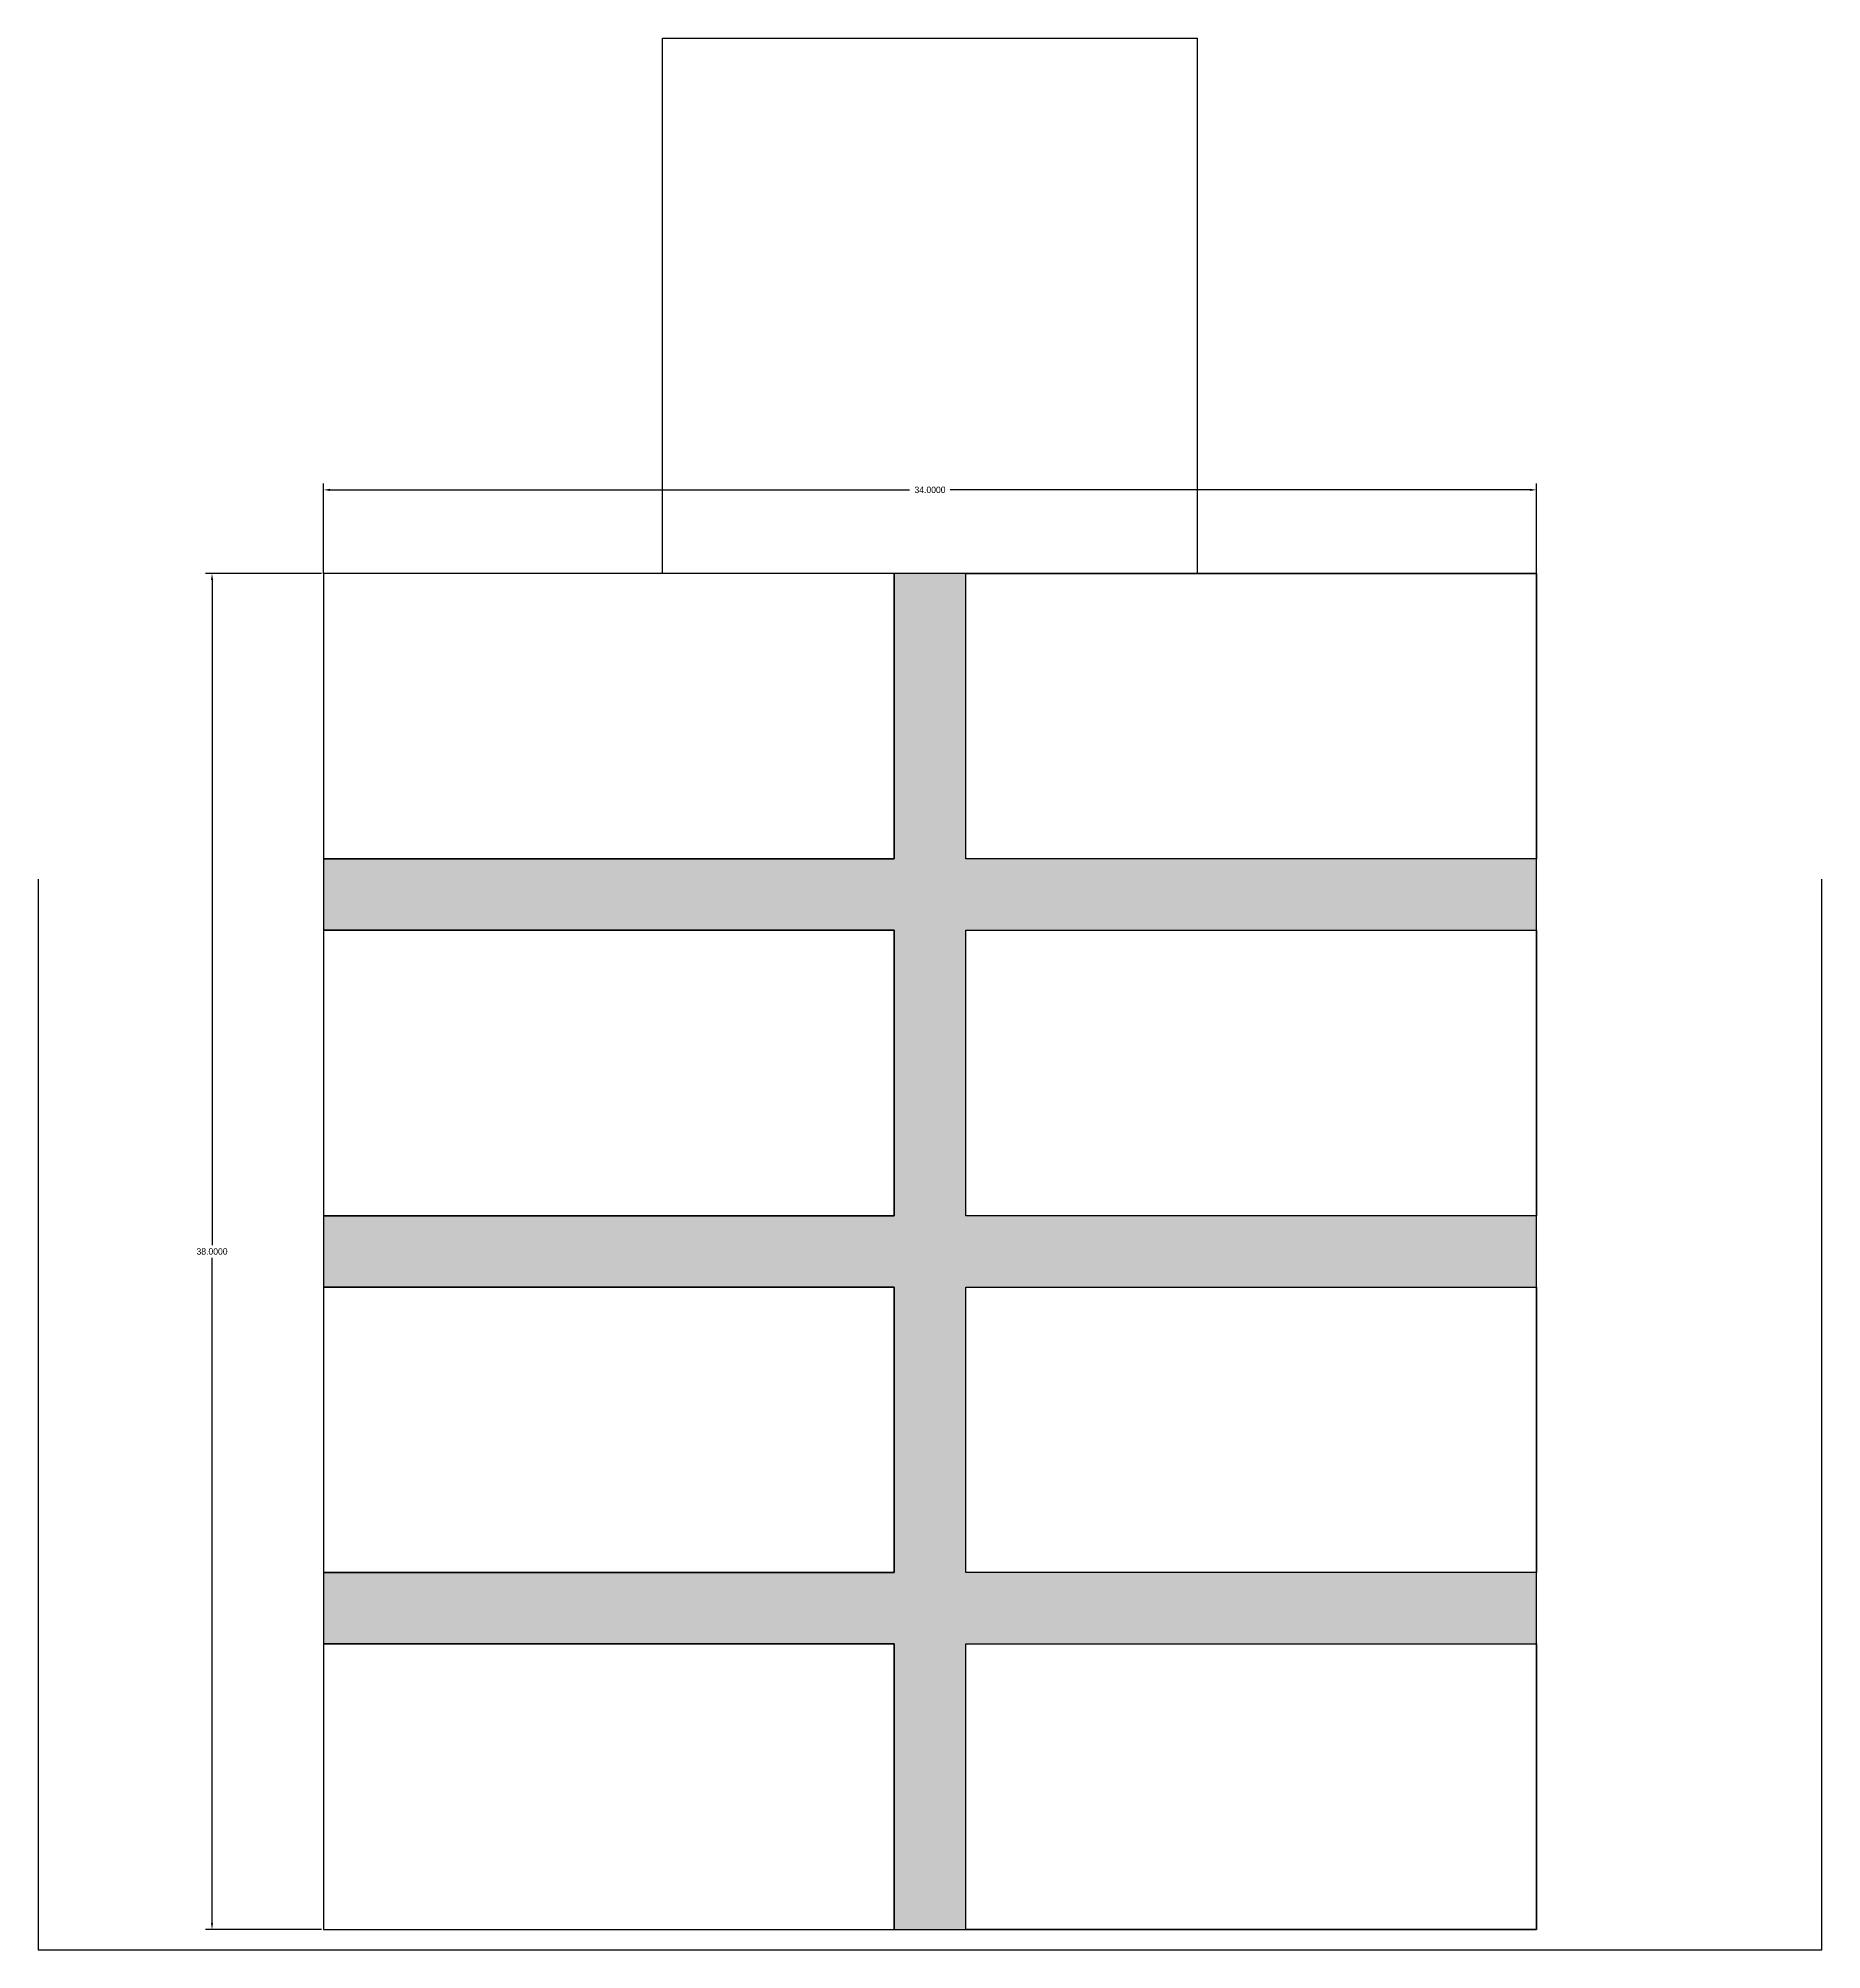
# Model space of a CAD drawing. Header units: inches. Extents: x -9907 to 5440, y -43 to 3048.
# Drawn here: x -9369.4 to -9319.4, y 1953.6 to 2007.2 of the extents above; entities that cross this region are included whole.
import ezdxf

# ---------------------------------------------------------------- set-up
doc = ezdxf.new("R2010")
doc.units = ezdxf.units.IN
doc.header["$MEASUREMENT"] = 0
doc.header["$PDMODE"] = 3
doc.dimstyles.get("Standard").update_dxf_attribs({"dimtxt": 0.18, "dimasz": 0.18, "dimexe": 0.18, "dimexo": 0.0625, "dimgap": 0.09, "dimtad": 0, "dimtih": 1, "dimtoh": 1, "dimdec": 4, "dimzin": 0, "dimdsep": 46, "dimtxsty": 'Standard', "dimcen": 0.09, "dimadec": 0, "dimazin": 0, "dimtfac": 1, "dimtdec": 4, "dimtofl": 0, "dimtmove": 0, "dimatfit": 3, "dimfxl": 1, "dimtolj": 1, "dimtzin": 0, "dimarcsym": 0})

# ---------------------------------------------------------------- blocks, each defined once
blk = doc.blocks.new('*D26')
at = {"color": 0, "lineweight": -2}
for p, q in [((-9361.419, 1992.161), (-9364.664, 1992.161)), ((-9364.484, 1991.981), (-9364.484, 1973.341)), ((-9364.484, 1954.341), (-9364.484, 1972.981)), ((-9361.419, 1954.161), (-9364.664, 1954.161))]:
    blk.add_line(p, q, dxfattribs=at)
at = {"color": 0}
for points in [[(-9364.514, 1991.981), (-9364.454, 1991.981), (-9364.484, 1992.161)], [(-9364.514, 1954.341), (-9364.454, 1954.341), (-9364.484, 1954.161)]]:
    blk.add_solid(points, dxfattribs=at)
at = {"layer": 'Defpoints', "color": 0}
for p in [(-9364.484, 1992.161), (-9361.357, 1992.161), (-9361.357, 1954.161)]:
    blk.add_point(p, dxfattribs=at)
at = {"color": 0, "insert": (-9364.484, 1973.161), "char_height": 0.18, "attachment_point": 5}
blk.add_mtext('\\A1;38.0000', dxfattribs=at)
blk = doc.blocks.new('*D27')
at = {"color": 0, "lineweight": -2}
for p, q in [((-9361.357, 1992.16), (-9361.357, 1994.685)), ((-9361.177, 1994.505), (-9344.927, 1994.505)), ((-9327.537, 1994.505), (-9343.787, 1994.505)), ((-9327.357, 1992.16), (-9327.357, 1994.685))]:
    blk.add_line(p, q, dxfattribs=at)
at = {"color": 0}
for points in [[(-9361.177, 1994.535), (-9361.177, 1994.475), (-9361.357, 1994.505)], [(-9327.537, 1994.535), (-9327.537, 1994.475), (-9327.357, 1994.505)]]:
    blk.add_solid(points, dxfattribs=at)
at = {"layer": 'Defpoints', "color": 0}
for p in [(-9327.357, 1994.505), (-9361.357, 1992.098), (-9327.357, 1992.098)]:
    blk.add_point(p, dxfattribs=at)
at = {"color": 0, "insert": (-9344.357, 1994.505), "char_height": 0.18, "attachment_point": 5}
blk.add_mtext('\\A1;34.0000', dxfattribs=at)

msp = doc.modelspace()

# ---------------------------------------------------------------- hatches: boundary and pattern name
h = msp.add_hatch()
h.set_pattern_fill('AR-SAND', color=256, scale=0.5, style=0)
h.set_pattern_definition([(37.5, (0, 0), (-0.03149668, 0.963411885), [0, -0.76, 0, -0.85, 0, -0.8125]), (7.5, (0, 0), (0.88488835, 1.41107303), [0, -0.41, 0, -0.685, 0, -0.2625]), (327.5, (-0.615, 0), (1.55707093, 0.00282953), [0, -0.25, 0, -0.9, 0, -1.175]), (317.5, (-0.615, 0), (1.5030633, 0.43883778), [0, -0.125, 0, -0.59, 0, -0.675])])
h.paths.add_polyline_path([(-9345.35697, 1992.16134), (-9345.35697, 1984.16134), (-9361.35697, 1984.16134), (-9361.35697, 1982.16134), (-9345.35697, 1982.16134), (-9345.35697, 1974.16134), (-9361.35697, 1974.16134), (-9361.35697, 1972.16134), (-9345.35697, 1972.16134), (-9345.35697, 1964.16134), (-9361.35697, 1964.16134), (-9361.35697, 1962.16134), (-9345.35697, 1962.16134), (-9345.35697, 1954.16134), (-9343.35697, 1954.16134), (-9343.35697, 1962.16134), (-9327.35697, 1962.16134), (-9327.35697, 1964.16134), (-9343.35697, 1964.16134), (-9343.35697, 1972.16134), (-9327.35697, 1972.16134), (-9327.35697, 1974.16134), (-9343.35697, 1974.16134), (-9343.35697, 1982.16134), (-9327.35697, 1982.16134), (-9327.35697, 1984.16134), (-9343.35697, 1984.16134), (-9343.35697, 1992.16134)])

# ---------------------------------------------------------------- linework, layer by layer
for p, q in [((-9351.85697, 1992.16134), (-9351.85697, 2007.16134)), ((-9351.85697, 2007.16134), (-9336.85697, 2007.16134)), ((-9336.85697, 1992.16134), (-9336.85697, 2007.16134)), ((-9369.35697, 1983.592), (-9369.35697, 1953.592)), ((-9319.35697, 1953.592), (-9319.35697, 1983.592)), ((-9369.35697, 1953.592), (-9319.35697, 1953.592))]:
    msp.add_line(p, q)
for points in [[(-9361.35697, 1984.16134), (-9345.35697, 1984.16134), (-9345.35697, 1992.16134), (-9361.35697, 1992.16134)], [(-9361.35697, 1992.16134), (-9361.35697, 1954.16134), (-9327.35697, 1954.16134), (-9327.35697, 1992.16134)], [(-9327.35697, 1984.16134), (-9343.35697, 1984.16134), (-9343.35697, 1992.16134), (-9327.35697, 1992.16134)], [(-9361.35697, 1974.16134), (-9345.35697, 1974.16134), (-9345.35697, 1982.16134), (-9361.35697, 1982.16134)], [(-9327.35697, 1974.16134), (-9343.35697, 1974.16134), (-9343.35697, 1982.16134), (-9327.35697, 1982.16134)], [(-9361.35697, 1964.16134), (-9345.35697, 1964.16134), (-9345.35697, 1972.16134), (-9361.35697, 1972.16134)], [(-9327.35697, 1964.16134), (-9343.35697, 1964.16134), (-9343.35697, 1972.16134), (-9327.35697, 1972.16134)], [(-9361.35697, 1954.16134), (-9345.35697, 1954.16134), (-9345.35697, 1962.16134), (-9361.35697, 1962.16134)], [(-9327.35697, 1954.16134), (-9343.35697, 1954.16134), (-9343.35697, 1962.16134), (-9327.35697, 1962.16134)]]:
    msp.add_lwpolyline(points, close=True)
msp.add_lwpolyline([(-9345.35697, 1992.16134), (-9345.35697, 1984.16134), (-9361.35697, 1984.16134), (-9361.35697, 1982.16134), (-9345.35697, 1982.16134), (-9345.35697, 1974.16134), (-9361.35697, 1974.16134), (-9361.35697, 1972.16134), (-9345.35697, 1972.16134), (-9345.35697, 1964.16134), (-9361.35697, 1964.16134), (-9361.35697, 1962.16134), (-9345.35697, 1962.16134), (-9345.35697, 1954.16134), (-9343.35697, 1954.16134), (-9343.35697, 1962.16134), (-9327.35697, 1962.16134), (-9327.35697, 1964.16134), (-9343.35697, 1964.16134), (-9343.35697, 1972.16134), (-9327.35697, 1972.16134), (-9327.35697, 1974.16134), (-9343.35697, 1974.16134), (-9343.35697, 1982.16134), (-9327.35697, 1982.16134), (-9327.35697, 1984.16134), (-9343.35697, 1984.16134), (-9343.35697, 1992.16134), (-9345.35697, 1992.16134), (-9345.35697, 1984.16134), (-9361.35697, 1984.16134)])

# ---------------------------------------------------------------- dimensions: what is measured, and where the dimension line sits
dim = msp.add_linear_dim(base=(-9327.35697, 1994.50482), p1=(-9361.35697, 1992.09751), p2=(-9327.35697, 1992.09751), dimstyle='Standard')
dim.commit()
dim.dimension.update_dxf_attribs({"geometry": '*D27', "text_midpoint": (-9344.35697, 1994.50482)})
dim = msp.add_linear_dim(base=(-9364.4845, 1992.16134), p1=(-9361.35697, 1954.16134), p2=(-9361.35697, 1992.16134), angle=90, dimstyle='Standard')
dim.commit()
dim.dimension.update_dxf_attribs({"geometry": '*D26', "text_midpoint": (-9364.4845, 1973.16134)})

doc.saveas('drawing.dxf')
